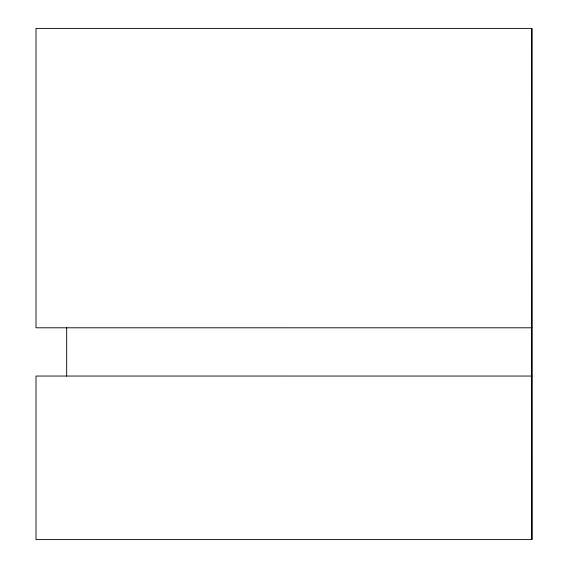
<?xml version="1.0" encoding="UTF-8"?>
<svg xmlns="http://www.w3.org/2000/svg" width="568" height="568" viewBox="0 0 568 568"><rect width="100%" height="100%" fill="white"/><g stroke="black" fill="none" stroke-linecap="round" stroke-linejoin="round"><path stroke-width="0.85" d="M531.868 376.051L36.011 376.044L36.011 539.593L531.989 539.6L531.868 28.407L36.011 28.4L36.011 327.793L531.868 327.8M531.868 28.407L531.868 539.6M66.676 327.793L66.676 376.044"/></g></svg>
